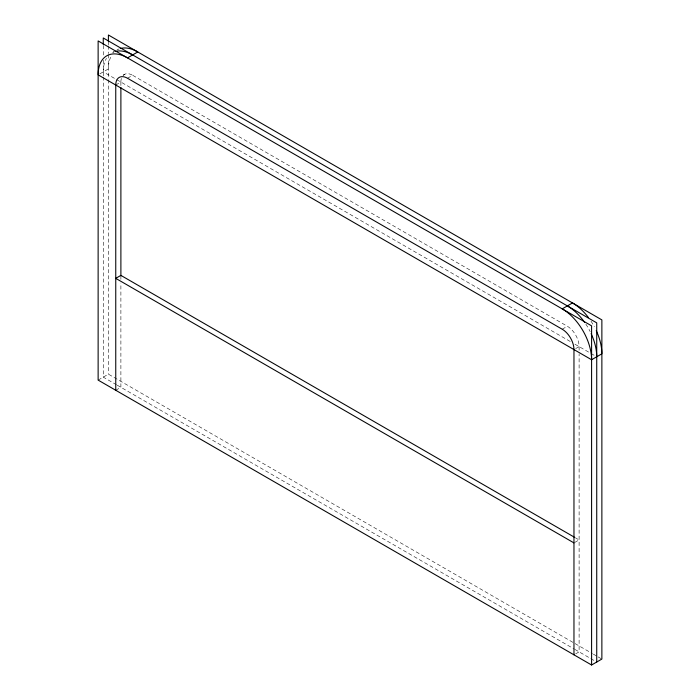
<?xml version="1.0" encoding="UTF-8"?>
<svg xmlns="http://www.w3.org/2000/svg" width="700" height="700" viewBox="0 0 700 700"><rect width="100%" height="100%" fill="white"/><g stroke="black" fill="none" stroke-linecap="round" stroke-linejoin="round"><path stroke-width="0.53" stroke-dasharray="3.5 2.62" d="M112.726 52.377L114.441 51.389M99.846 73.859L108.413 68.915A41.536 23.984 60 0 1 111.615 55.37M123.069 75.215L124.784 74.218M115.754 85.024L120.89 82.058A16.616 9.59 60 0 1 121.468 78.199M127.505 78.243L132.641 75.276L567.359 326.252A16.616 9.59 60 0 1 579.11 346.605L579.11 353.15M98.131 380.1L108.413 374.168L592.401 653.599M115.754 390.276L120.89 387.31L120.89 282.993M562.214 329.227L567.359 326.252M575.68 348.582L579.11 346.605M574.822 542.404L579.11 539.936L575.321 537.749M575.68 653.835L579.11 651.858L579.11 354.235M570.211 341.469L103.267 71.881A41.536 23.984 60 0 1 106.47 58.336M574.945 344.207L590.1 352.957M591.045 353.5L594.878 355.714M593.346 654.141L597.135 656.329M598.08 656.88L601.869 659.067M116.532 384.79L103.267 377.134L103.267 77.228M117.18 385.166L574.376 649.128M574.945 649.451L596.733 662.034M120.89 82.058L120.89 86.424M120.89 277.2L120.89 279.379M108.413 41.545L108.413 44.817M108.413 45.903L108.413 53.541M108.413 54.626L108.413 78.733M108.413 79.712L108.413 374.168M103.267 45.386L103.267 56.508M103.267 60.226L103.267 76.248M117.014 49.901A41.536 23.984 60 0 1 119.297 48.843M112.989 52.29A41.536 23.984 60 0 1 114.161 51.809M590.984 321.169A41.536 23.984 60 0 1 594.326 326.76M585.839 324.135A41.536 23.984 60 0 1 590.188 331.66M123.139 75.381A16.616 9.59 60 0 1 132.641 75.276"/><path stroke-width="1.05" d="M120.514 48.466A41.536 23.984 60 0 1 137.786 51.958L127.505 57.89A41.536 23.984 60 0 0 98.131 74.856L591.587 359.748L601.869 353.815A41.536 23.984 60 0 0 596.26 330.636M591.587 665L591.587 325.832L98.131 40.933L98.131 380.1L591.587 665L601.869 659.067L601.869 319.9L108.413 35L108.413 41.545M574.376 537.197L120.89 275.389L115.754 278.355L573.965 542.903M596.733 662.034L596.733 322.866L103.267 37.966L103.267 44.511M573.965 654.824L573.965 349.571A16.616 9.59 60 0 0 562.214 329.227L127.505 78.243A16.616 9.59 60 0 0 115.754 85.024L115.754 390.276M120.89 87.509L120.89 276.115M115.378 51.433A41.536 23.984 60 0 1 132.641 54.924M567.359 305.909A41.536 23.984 60 0 1 584.622 322.35M591.124 333.602A41.536 23.984 60 0 1 596.733 356.781M588.499 317.642A41.536 23.984 60 0 0 572.495 302.942L562.214 308.875A41.536 23.984 60 0 1 591.587 359.748"/></g></svg>
